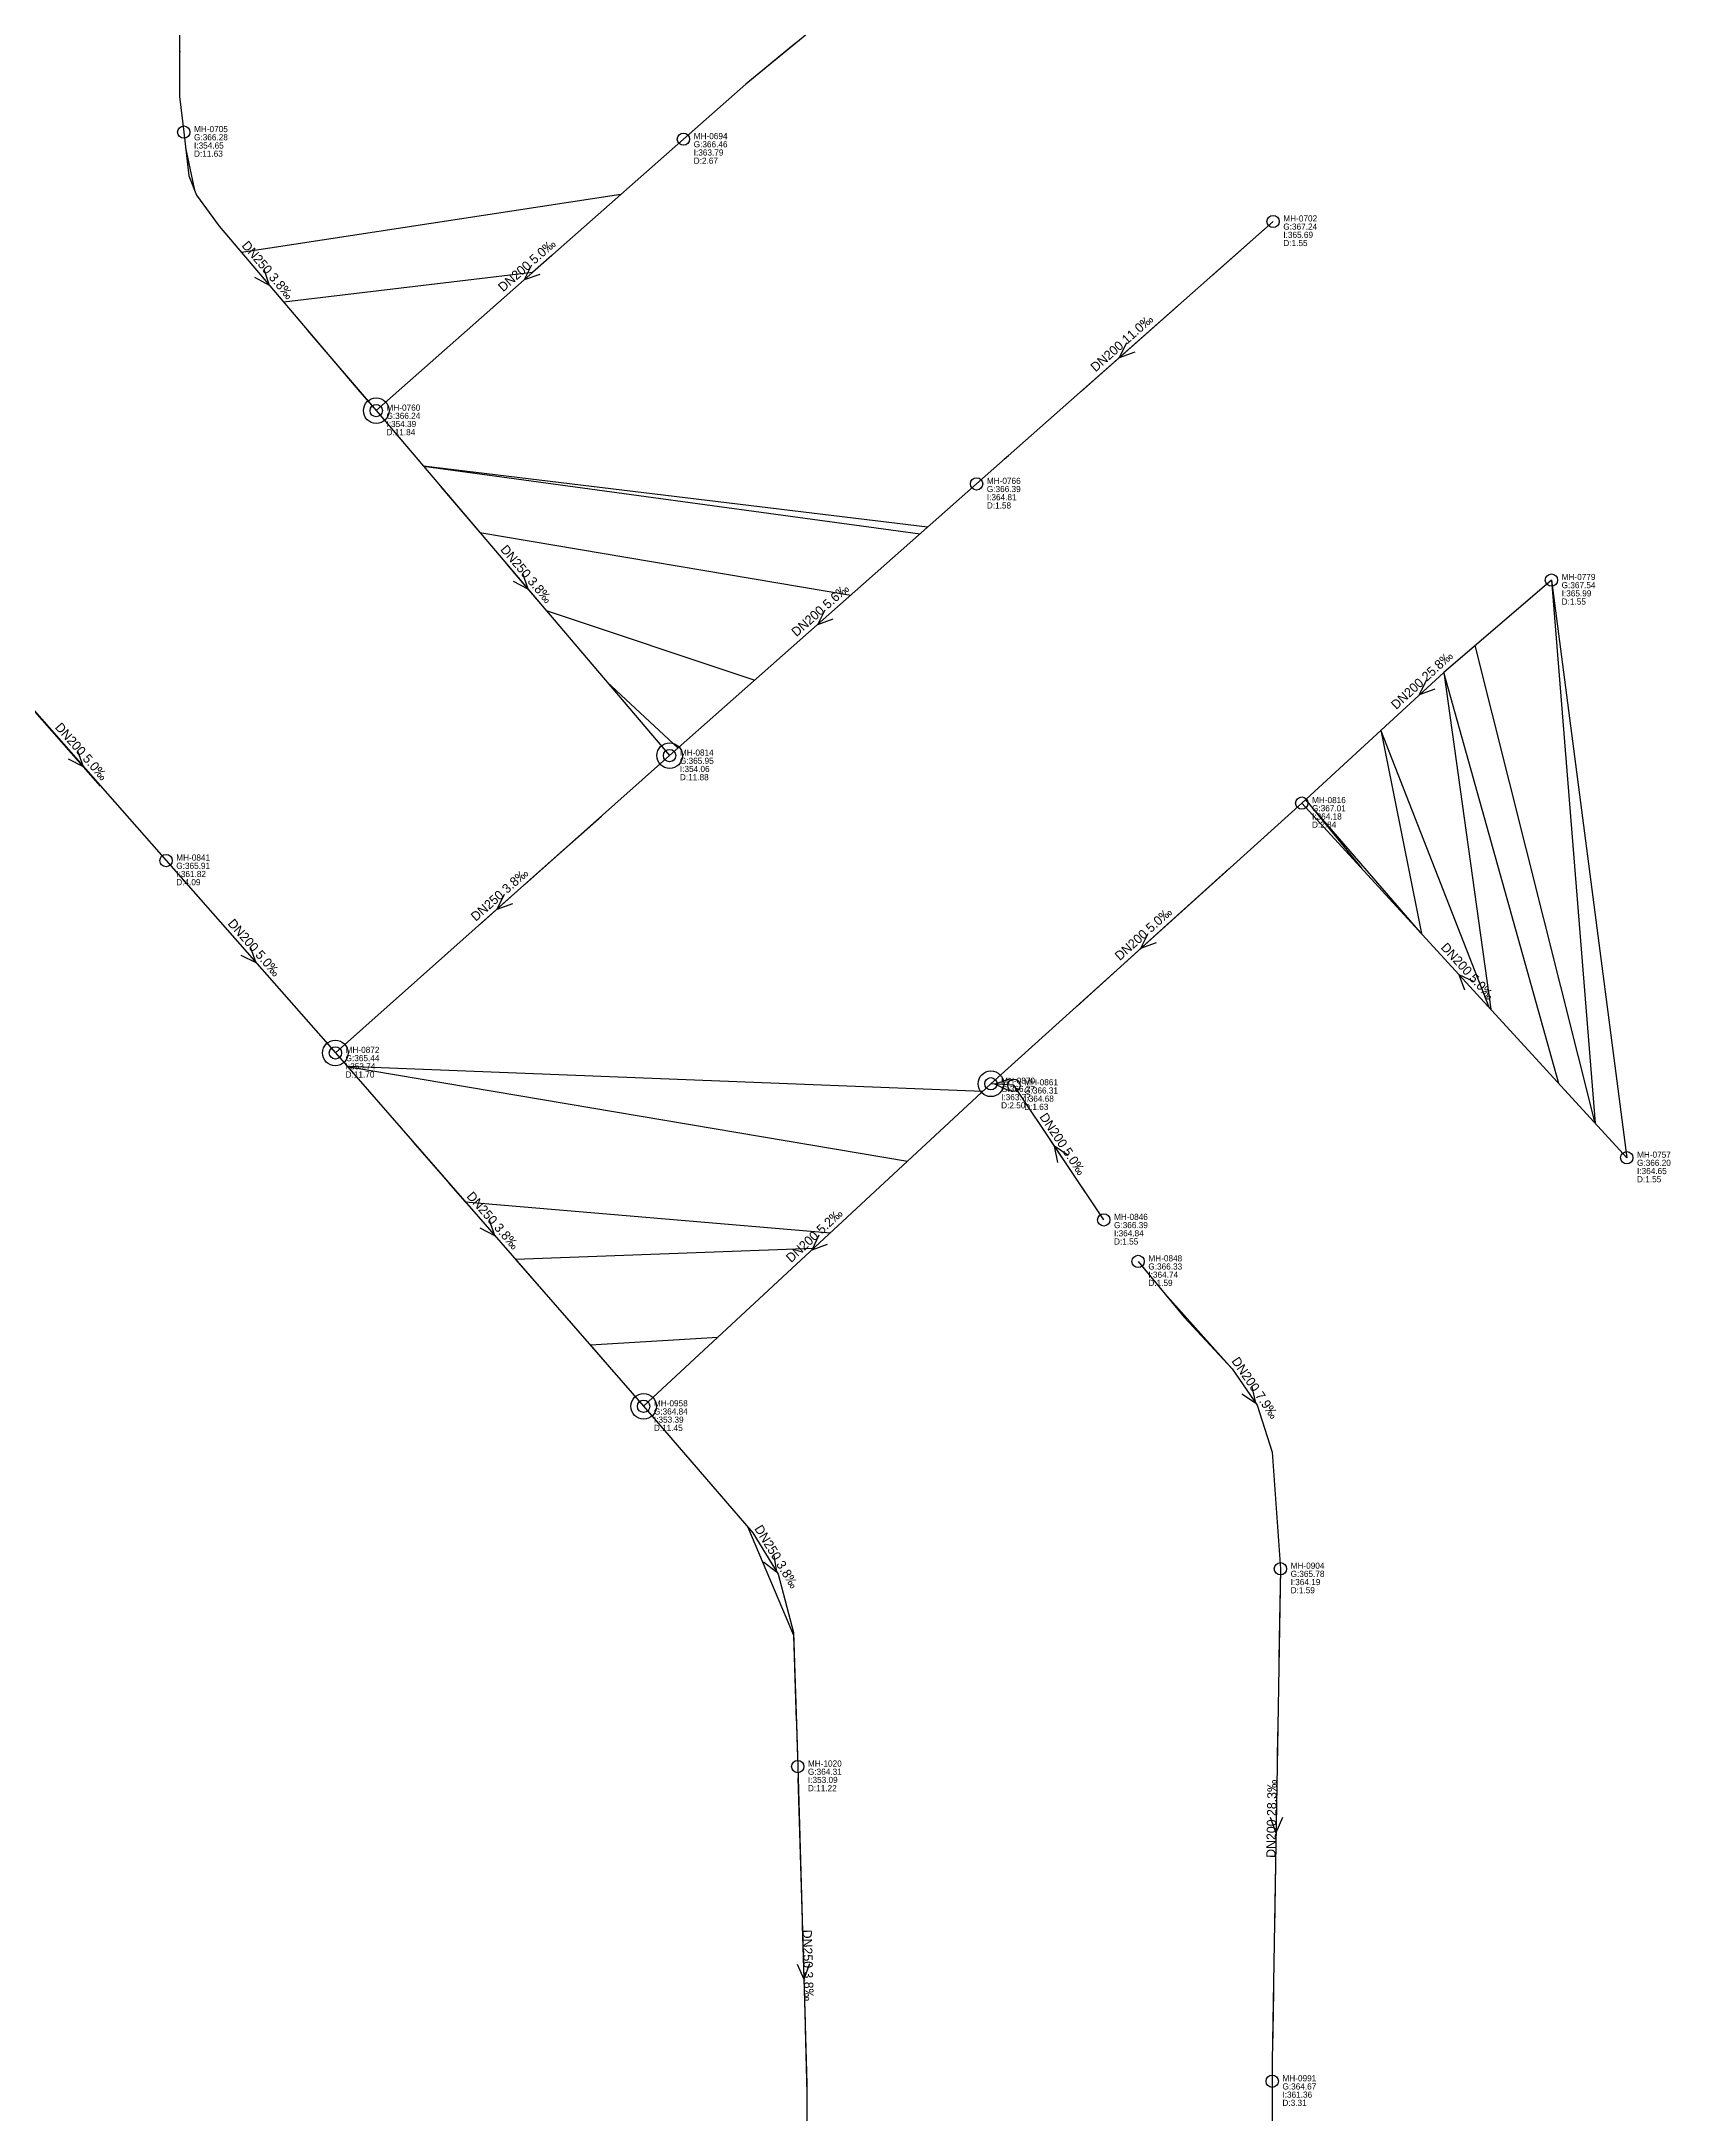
# Model space of a CAD drawing. Header units: metres. Extents: x 449901 to 451990, y 2566737 to 2570846.
# Drawn here: x 450822.8 to 451140.7, y 2569323.8 to 2569728.2 of the extents above; entities that cross this region are included whole.
import ezdxf
from ezdxf.enums import TextEntityAlignment as Align

# ---------------------------------------------------------------- set-up
doc = ezdxf.new("R2010")
doc.units = ezdxf.units.M
for name, color, linetype in [('SEW-DROP', 6, 'Continuous'), ('SEW-LABEL', 2, 'Continuous'), ('SEW-MH', 7, 'Continuous'), ('SEW-MH-LABEL', 8, 'Continuous'), ('SEW-PIPE-DN200', 3, 'Continuous'), ('SEW-PIPE-DN250', 4, 'Continuous'), ('SEW-RIDER', 8, 'Continuous')]:
    doc.layers.add(name, color=color, linetype=linetype)

msp = doc.modelspace()

# ---------------------------------------------------------------- linework, layer by layer
at = {"layer": 'SEW-DROP'}
for centre in [(450888.1, 2569656.18), (450945.36, 2569588.88), (450880.12, 2569530.88), (451008.06, 2569524.87), (450940.29, 2569461.95)]:
    msp.add_circle(centre, 2.5, dxfattribs=at)
at = {"layer": 'SEW-LABEL'}
for p, q in [((450866.18, 2569683.75), (450867.21, 2569680.69)), ((450918.41, 2569684.55), (450916.95, 2569681.67)), ((450864.36, 2569682.19), (450867.21, 2569680.69)), ((450920, 2569682.76), (450916.95, 2569681.67)), ((451034.53, 2569669.38), (451033.08, 2569666.49)), ((451036.12, 2569667.58), (451033.08, 2569666.49)), ((450916.67, 2569624.45), (450917.7, 2569621.39)), ((450914.84, 2569622.9), (450917.7, 2569621.39)), ((450975.64, 2569617.28), (450974.19, 2569614.39)), ((450977.23, 2569615.48), (450974.19, 2569614.39)), ((451093.06, 2569603.64), (451091.66, 2569600.73)), ((451094.68, 2569601.88), (451091.66, 2569600.73)), ((450828, 2569588.24), (450830.88, 2569586.79)), ((450829.8, 2569589.83), (450830.88, 2569586.79)), ((450913.06, 2569561.77), (450911.62, 2569558.88)), ((450914.66, 2569559.98), (450911.62, 2569558.88)), ((450863.51, 2569551.56), (450864.59, 2569548.52)), ((451038.71, 2569554.14), (451037.28, 2569551.24)), ((451040.31, 2569552.36), (451037.28, 2569551.24)), ((450861.7, 2569549.97), (450864.59, 2569548.52)), ((451100.58, 2569543.12), (451099.43, 2569546.14)), ((451102.35, 2569544.74), (451099.43, 2569546.14)), ((451011.88, 2569525.82), (451008.81, 2569524.82)), ((451011.73, 2569523.42), (451008.81, 2569524.82)), ((451021.15, 2569509.53), (451020.49, 2569512.69)), ((451023.15, 2569510.86), (451020.49, 2569512.69)), ((450910.12, 2569498.33), (450911.19, 2569495.29)), ((450908.31, 2569496.76), (450911.19, 2569495.29)), ((450974.46, 2569495.31), (450973.08, 2569492.39)), ((450976.09, 2569493.55), (450973.08, 2569492.39)), ((451059.01, 2569465.77), (451059.72, 2569462.62)), ((451057.03, 2569464.41), (451059.72, 2569462.62)), ((450963.65, 2569431.62), (450966.24, 2569429.69)), ((450965.7, 2569432.87), (450966.24, 2569429.69)), ((451062.55, 2569381.8), (451063.7, 2569378.78)), ((451064.95, 2569381.76), (451063.7, 2569378.78)), ((450970.25, 2569353.15), (450971.54, 2569350.18)), ((450972.65, 2569353.22), (450971.54, 2569350.18))]:
    msp.add_line(p, q, dxfattribs=at)
at = {"layer": 'SEW-MH'}
for centre in [(450850.54, 2569710.51), (450948.06, 2569709.14), (451063.13, 2569693.08), (450888.1, 2569656.18), (451005.27, 2569641.89), (451117.45, 2569623.14), (450945.36, 2569588.88), (451068.73, 2569579.62), (450847.07, 2569568.4), (450880.12, 2569530.88), (451008.06, 2569524.87), (451012.55, 2569524.57), (451132.16, 2569510.45), (451030.09, 2569498.31), (451036.79, 2569490.23), (450940.29, 2569461.95), (451064.56, 2569430.27), (450970.35, 2569391.67), (451062.96, 2569330.28)]:
    msp.add_circle(centre, 1.2, dxfattribs=at)
at = {"layer": 'SEW-PIPE-DN200'}
for points in [[(451008.93, 2569761.03), (450995.98, 2569749.29), (450960.21, 2569719.87), (450948.06, 2569709.14)], [(450948.06, 2569709.14), (450888.1, 2569656.18)], [(451063.13, 2569693.08), (451005.27, 2569641.89)], [(451005.27, 2569641.89), (450945.36, 2569588.88)], [(451117.45, 2569623.14), (451096.45, 2569605.13), (451068.73, 2569579.62)], [(450812.71, 2569607.42), (450847.07, 2569568.4)], [(451068.73, 2569579.62), (451008.06, 2569524.87)], [(451132.16, 2569510.45), (451068.73, 2569579.62)], [(450847.07, 2569568.4), (450880.12, 2569530.88)], [(451008.06, 2569524.87), (450940.29, 2569461.95)], [(451012.55, 2569524.57), (451008.06, 2569524.87)], [(451030.09, 2569498.31), (451012.55, 2569524.57)], [(451036.79, 2569490.23), (451045.79, 2569479.37), (451055.15, 2569469.27), (451060, 2569462.2), (451062.93, 2569453.04), (451064.56, 2569430.27)], [(451064.56, 2569430.27), (451064.56, 2569430.27), (451062.95, 2569334.23), (451062.96, 2569330.28)], [(451062.96, 2569330.28), (451063.11, 2569244.37)]]:
    msp.add_lwpolyline(points, dxfattribs=at)
at = {"layer": 'SEW-PIPE-DN250'}
for points in [[(450849.86, 2569790.46), (450849.73, 2569717.45), (450850.54, 2569710.51)], [(450850.54, 2569710.51), (450851.53, 2569702), (450853.04, 2569698.24), (450857.45, 2569692.18), (450884.9, 2569659.86), (450888.1, 2569656.18)], [(450888.1, 2569656.18), (450945.36, 2569588.88)], [(450945.36, 2569588.88), (450880.12, 2569530.88)], [(450880.12, 2569530.88), (450940.29, 2569461.95)], [(450940.29, 2569461.95), (450961.59, 2569437.3), (450966.53, 2569429.23), (450969.52, 2569417.81), (450970.17, 2569397.93), (450970.35, 2569391.67)], [(450970.35, 2569391.67), (450972.12, 2569329.81), (450972.16, 2569311.69)]]:
    msp.add_lwpolyline(points, dxfattribs=at)
at = {"layer": 'SEW-RIDER'}
for points in [[(450849.74, 2569726.31), (450849.74, 2569726.13)], [(450969.88, 2569727.83), (450960.21, 2569719.87)], [(450850.9, 2569707.42), (450852.66, 2569699.18), (450852.66, 2569699.18)], [(450935.83, 2569698.34), (450861.83, 2569687.02), (450861.84, 2569687.01)], [(451063.13, 2569693.08), (451063.13, 2569693.08), (451051.09, 2569682.43)], [(451063.13, 2569693.08), (451063.13, 2569693.08), (451063.13, 2569693.08)], [(451063.13, 2569693.08), (451063.13, 2569693.08), (451063.13, 2569693.08)], [(450922.35, 2569686.44), (450918.59, 2569683.12), (450870.07, 2569677.32)], [(451044.38, 2569676.5), (451028.62, 2569662.55), (451025.66, 2569659.93)], [(450874.78, 2569671.77), (450887.7, 2569656.64)], [(451011.47, 2569647.38), (451010.68, 2569646.68)], [(450995.7, 2569633.43), (450897.31, 2569645.35), (450994.25, 2569632.14)], [(450900.72, 2569641.34), (450908.33, 2569632.41), (450980.72, 2569620.17)], [(450913.68, 2569626.11), (450921.29, 2569617.17), (450962, 2569603.61)], [(451117.45, 2569623.14), (451126, 2569517.17), (451102.58, 2569610.39)], [(451117.45, 2569623.14), (451117.45, 2569623.14), (451117.45, 2569623.14)], [(451117.45, 2569623.14), (451117.45, 2569623.14), (451132.16, 2569510.45)], [(450933.12, 2569603.27), (450947.02, 2569590.35)], [(451118.92, 2569524.9), (451096.45, 2569605.13), (451105.6, 2569539.42)], [(450821.03, 2569597.97), (450834.25, 2569582.96)], [(451105.4, 2569539.64), (451084.17, 2569593.84), (451092.08, 2569554.16)], [(451091.89, 2569554.37), (451069.46, 2569580.3), (451080.4, 2569566.9)], [(450932.04, 2569577.04), (450923.17, 2569569.15), (450917.1, 2569563.75)], [(451054.57, 2569566.84), (451039.72, 2569553.44), (451024.87, 2569540.04)], [(450915.7, 2569562.51), (450908.22, 2569555.86)], [(451006.43, 2569523.35), (450882.4, 2569528.27), (450991.77, 2569509.75)], [(451028.9, 2569500.08), (451019.55, 2569514.09)], [(450895.27, 2569513.52), (450902.12, 2569505.67), (450902.17, 2569505.62)], [(450902.21, 2569505.57), (450905.46, 2569501.85), (450976.74, 2569495.79)], [(450973.46, 2569492.74), (450915.28, 2569490.61), (450926.2, 2569478.09)], [(451042.43, 2569483.42), (451055.15, 2569469.27), (451055.15, 2569469.27)], [(450954.77, 2569475.39), (450929.9, 2569473.85), (450934.41, 2569468.68)], [(450960.53, 2569438.52), (450969.54, 2569417.31), (450970.08, 2569400.57)], [(451064.56, 2569430.27), (451064.39, 2569420.03), (451064.27, 2569412.7)], [(450970.1, 2569400.03), (450970.18, 2569397.39), (450970.24, 2569395.52)], [(451064.06, 2569400.04), (451063.95, 2569393.89), (451063.93, 2569392.7)], [(450970.25, 2569395.13), (450970.27, 2569394.54)], [(450970.41, 2569389.48), (450970.9, 2569372.41), (450971.21, 2569361.67)], [(451063.72, 2569380.04), (451063.6, 2569372.71), (451063.38, 2569360.05)], [(450971.24, 2569360.7), (450971.47, 2569352.43), (450971.78, 2569341.68)], [(451063.18, 2569347.72), (451063.05, 2569340.04), (451063, 2569337.1)], [(450971.81, 2569340.71), (450972.13, 2569327.87), (450972.14, 2569320.35)], [(451062.96, 2569327.91), (451062.98, 2569314.87), (451063, 2569307.91)]]:
    msp.add_lwpolyline(points, dxfattribs=at)

# ---------------------------------------------------------------- texts
at = {"layer": 'SEW-LABEL'}
for s, rotation, p in [('DN250 3.8‰', -49.6504, (450866.24, 2569683.03)), ('DN200 5.0‰', 41.4476, (450918.08, 2569683.86)), ('DN200 11.0‰', 41.5032, (451034.2, 2569668.69)), ('DN250 3.8‰', -49.6086, (450916.73, 2569623.73)), ('DN200 5.6‰', 41.5032, (450975.32, 2569616.59)), ('DN200 25.8‰', 42.6214, (451092.77, 2569602.94)), ('DN200 5.0‰', -48.6282, (450829.89, 2569589.11)), ('DN250 3.8‰', 41.6381, (450912.74, 2569561.08)), ('DN200 5.0‰', 42.0698, (451038.4, 2569553.45)), ('DN200 5.0‰', -48.6282, (450863.6, 2569550.84)), ('DN200 5.0‰', 312.5214, (451100.45, 2569546.24)), ('DN200 5.0‰', 303.7236, (451021.32, 2569512.64)), ('DN250 3.8‰', -48.8821, (450910.2, 2569497.62)), ('DN200 5.2‰', 42.8709, (450974.18, 2569494.61)), ('DN200 7.9‰', -55.5551, (451058.87, 2569465.05)), ('DN250 3.8‰', -58.5254, (450965.46, 2569432.17)), ('DN200 28.3‰', 89.036, (451063.72, 2569381.48)), ('DN250 3.8‰', -88.3559, (450971.5, 2569352.88))]:
    msp.add_text(s, height=1.8, rotation=rotation, dxfattribs=at).set_placement(p, align=Align.CENTER)
at = {"layer": 'SEW-MH-LABEL'}
for s, p in [('G:366.28', (450852.54, 2569708.91)), ('MH-0705', (450852.54, 2569710.51)), ('I:354.65', (450852.54, 2569707.31)), ('G:366.46', (450950.06, 2569707.54)), ('MH-0694', (450950.06, 2569709.14)), ('D:11.63', (450852.54, 2569705.71)), ('D:2.67', (450950.06, 2569704.34)), ('I:363.79', (450950.06, 2569705.94)), ('G:367.24', (451065.13, 2569691.48)), ('MH-0702', (451065.13, 2569693.08)), ('D:1.55', (451065.13, 2569688.28)), ('I:365.69', (451065.13, 2569689.88)), ('G:366.24', (450890.1, 2569654.58)), ('MH-0760', (450890.1, 2569656.18)), ('D:11.84', (450890.1, 2569651.38)), ('I:354.39', (450890.1, 2569652.98)), ('G:366.39', (451007.27, 2569640.29)), ('MH-0766', (451007.27, 2569641.89)), ('I:364.81', (451007.27, 2569638.69)), ('D:1.58', (451007.27, 2569637.09)), ('MH-0779', (451119.45, 2569623.14)), ('G:367.54', (451119.45, 2569621.54)), ('D:1.55', (451119.45, 2569618.34)), ('I:365.99', (451119.45, 2569619.94)), ('G:365.95', (450947.36, 2569587.28)), ('MH-0814', (450947.36, 2569588.88)), ('I:354.06', (450947.36, 2569585.68)), ('D:11.88', (450947.36, 2569584.08)), ('G:367.01', (451070.73, 2569578.02)), ('MH-0816', (451070.73, 2569579.62)), ('D:2.84', (451070.73, 2569574.82)), ('I:364.18', (451070.73, 2569576.42)), ('G:365.91', (450849.07, 2569566.8)), ('MH-0841', (450849.07, 2569568.4)), ('I:361.82', (450849.07, 2569565.2)), ('D:4.09', (450849.07, 2569563.6)), ('G:365.44', (450882.12, 2569529.28)), ('MH-0872', (450882.12, 2569530.88)), ('D:11.70', (450882.12, 2569526.08)), ('I:353.74', (450882.12, 2569527.68)), ('MH-0870', (451010.06, 2569524.87)), ('G:366.27', (451010.06, 2569523.27)), ('I:363.77', (451010.06, 2569521.67)), ('G:366.31', (451014.55, 2569522.97)), ('MH-0861', (451014.55, 2569524.57)), ('I:364.68', (451014.55, 2569521.37)), ('D:2.50', (451010.06, 2569520.07)), ('D:1.63', (451014.55, 2569519.77)), ('G:366.20', (451134.16, 2569508.85)), ('MH-0757', (451134.16, 2569510.45)), ('D:1.55', (451134.16, 2569505.65)), ('I:364.65', (451134.16, 2569507.25)), ('G:366.39', (451032.09, 2569496.71)), ('MH-0846', (451032.09, 2569498.31)), ('D:1.55', (451032.09, 2569493.51)), ('I:364.84', (451032.09, 2569495.11)), ('G:366.33', (451038.79, 2569488.63)), ('MH-0848', (451038.79, 2569490.23)), ('D:1.59', (451038.79, 2569485.43)), ('I:364.74', (451038.79, 2569487.03)), ('G:364.84', (450942.29, 2569460.35)), ('MH-0958', (450942.29, 2569461.95)), ('D:11.45', (450942.29, 2569457.15)), ('I:353.39', (450942.29, 2569458.75)), ('G:365.78', (451066.56, 2569428.67)), ('MH-0904', (451066.56, 2569430.27)), ('D:1.59', (451066.56, 2569425.47)), ('I:364.19', (451066.56, 2569427.07)), ('MH-1020', (450972.35, 2569391.67)), ('G:364.31', (450972.35, 2569390.07)), ('I:353.09', (450972.35, 2569388.47)), ('D:11.22', (450972.35, 2569386.87)), ('G:364.67', (451064.96, 2569328.68)), ('MH-0991', (451064.96, 2569330.28)), ('I:361.36', (451064.96, 2569327.08)), ('D:3.31', (451064.96, 2569325.48))]:
    msp.add_text(s, height=1.2, dxfattribs=at).set_placement(p)

doc.saveas('drawing.dxf')
